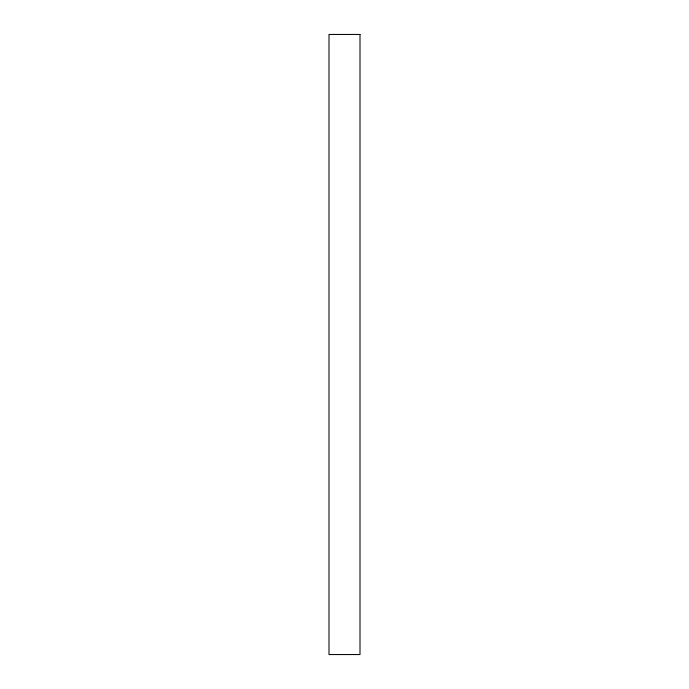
<?xml version="1.0" encoding="UTF-8"?>
<svg xmlns="http://www.w3.org/2000/svg" width="689" height="689" viewBox="0 0 689 689"><rect width="100%" height="100%" fill="white"/><g stroke="black" fill="none" stroke-linecap="round" stroke-linejoin="round"><path stroke-width="1.03" d="M360.002 34.45L328.998 34.45L328.998 654.55L360.002 654.55L360.002 34.45"/></g></svg>
